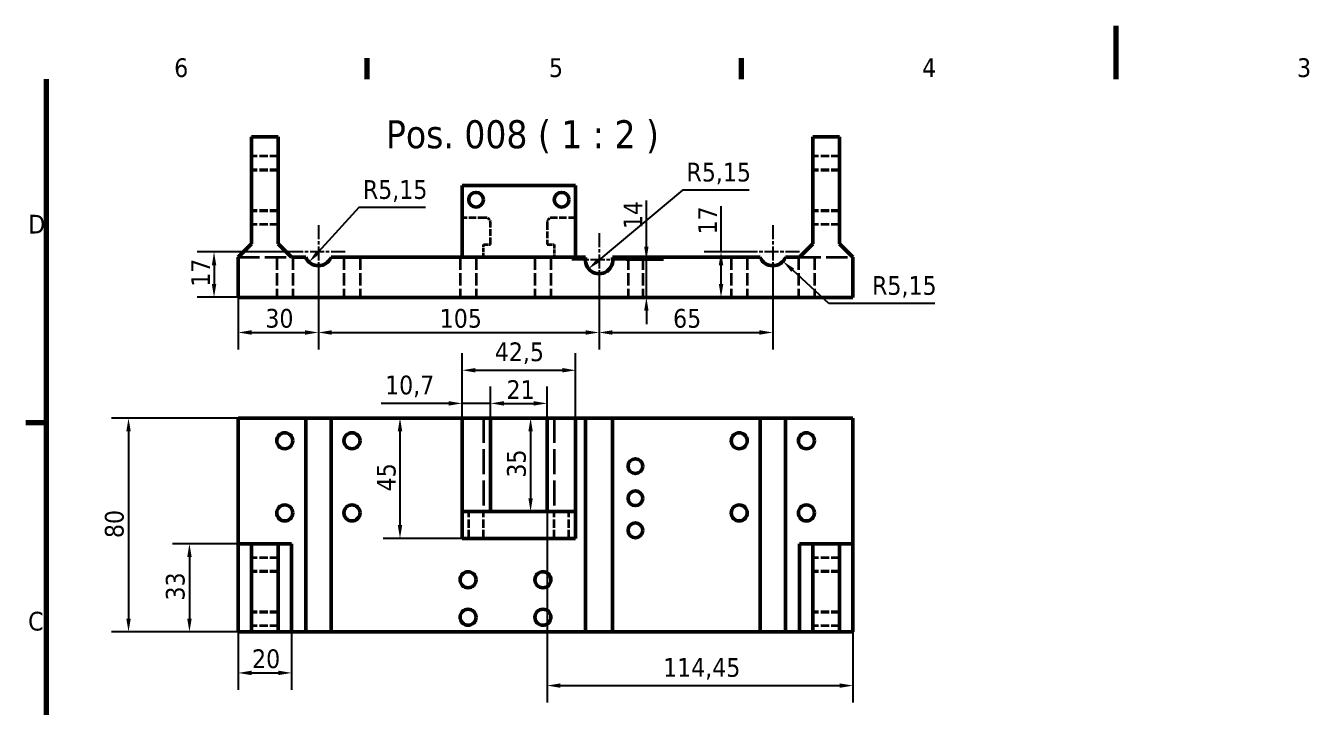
# Model space of a CAD drawing. Header units: millimetres. Extents: x 0 to 840, y 0 to 594.
# Drawn here: x 12.2 to 492.4, y 339 to 594 of the extents above; entities that cross this region are included whole.
import ezdxf

# ---------------------------------------------------------------- set-up
doc = ezdxf.new("R2010")
doc.units = ezdxf.units.MM
doc.header["$LTSCALE"] = 2
doc.linetypes.add('CHAIN', pattern=[0.3543, 0.2362, -0.0295, 0.0591, -0.0295])
doc.linetypes.add('DASHED', pattern=[0.2068, 0.1655, -0.0413])
for name, color, linetype, lineweight in [('Border (ISO)', 7, 'Continuous', 70), ('Center Mark (ISO)', 7, 'Continuous', 25), ('Dimension (ISO)', 7, 'Continuous', 25), ('Hidden (ISO)', 7, 'DASHED', 35), ('Symbol (ISO)', 7, 'Continuous', 25), ('Visible (ISO)', 7, 'Continuous', 50)]:
    doc.layers.add(name, color=color, linetype=linetype, lineweight=lineweight)
doc.styles.add('Note Text (ISO)', font='tahoma.ttf')
doc.styles.add('Text Style45', font='tahoma.ttf')
doc.dimstyles.new('Default - Method 1b (ISO)', dxfattribs={"dimscale": 2, "dimtxt": 3.5, "dimasz": 2.5, "dimexe": 3.175, "dimexo": 0, "dimgap": 0.762, "dimtad": 1, "dimtoh": 1, "dimrnd": 1e-08, "dimtxsty": 'Note Text (ISO)', "dimcen": 0.09, "dimdle": 10, "dimclrd": 256, "dimclre": 256, "dimclrt": 256, "dimazin": 2, "dimtfac": 1, "dimtmove": 0, "dimatfit": 3, "dimfxl": 0, "dimtolj": 1, "dimlwd": -1, "dimlwe": -1, "dimarcsym": 0})

# ---------------------------------------------------------------- blocks, each defined once
blk = doc.blocks.new('Borders Default Border')
at = {"layer": 'Border (ISO)'}
for p, q in [((70, 287), (70, 290.9)), ((140, 287), (140, 290.9)), ((10, 222.75), (6.1, 222.75))]:
    blk.add_line(p, q, dxfattribs=at)
at = {"layer": 'Border (ISO)', "flags": 128}
for points in [[(210, 297), (210, 287)], [(10, 10), (10, 287)]]:
    blk.add_lwpolyline(points, dxfattribs=at)
at = {"layer": 'Border (ISO)', "char_height": 3.5, "attachment_point": 7, "style": 'Note Text (ISO)'}
for s, insert in [('6', (33.88, 287.33)), ('5', (103.98, 287.33)), ('4', (173.78, 287.4)), ('3', (243.91, 287.33)), ('D', (6.57, 258.13)), ('C', (6.56, 183.81))]:
    blk.add_mtext(s, dxfattribs=dict(at, insert=insert))
blk = doc.blocks.new('*D5')
at = {"layer": 'Defpoints', "color": 0}
for p in [(91.7, 447.24), (50.68, 367.24), (96.7, 367.24)]:
    blk.add_point(p, dxfattribs=at)
at = {"layer": 'Dimension (ISO)'}
for p, q in [((91.7, 447.24), (44.33, 447.24)), ((50.68, 442.24), (50.68, 372.24)), ((96.7, 367.24), (44.33, 367.24))]:
    blk.add_line(p, q, dxfattribs=at)
for points in [[(49.85, 442.24), (51.51, 442.24), (50.68, 447.24)], [(49.85, 372.24), (51.51, 372.24), (50.68, 367.24)]]:
    blk.add_solid(points, dxfattribs=at)
at = {"layer": 'Dimension (ISO)', "insert": (41.84, 402.35), "char_height": 7, "attachment_point": 1, "rotation": 90, "style": 'Note Text (ISO)'}
blk.add_mtext('\\A1;80', dxfattribs=at)
blk = doc.blocks.new('*D49')
at = {"layer": 'Defpoints', "color": 0}
for p in [(96.7, 400.24), (73.46, 367.24), (96.7, 367.24)]:
    blk.add_point(p, dxfattribs=at)
at = {"layer": 'Dimension (ISO)'}
for p, q in [((96.7, 400.24), (67.11, 400.24)), ((73.46, 395.24), (73.46, 372.24)), ((96.7, 367.24), (67.11, 367.24))]:
    blk.add_line(p, q, dxfattribs=at)
for points in [[(72.63, 395.24), (74.3, 395.24), (73.46, 400.24)], [(72.63, 372.24), (74.3, 372.24), (73.46, 367.24)]]:
    blk.add_solid(points, dxfattribs=at)
at = {"layer": 'Dimension (ISO)', "insert": (64.65, 378.98), "char_height": 7, "attachment_point": 1, "rotation": 90, "style": 'Note Text (ISO)'}
blk.add_mtext('\\A1;33', dxfattribs=at)
blk = doc.blocks.new('*D50')
at = {"layer": 'Defpoints', "color": 0}
for p in [(121.7, 499.24), (91.7, 492.39), (121.7, 479.24)]:
    blk.add_point(p, dxfattribs=at)
at = {"layer": 'Dimension (ISO)'}
for p, q in [((121.7, 499.24), (121.7, 472.89)), ((91.7, 492.39), (91.7, 472.89)), ((96.7, 479.24), (116.7, 479.24))]:
    blk.add_line(p, q, dxfattribs=at)
for points in [[(96.7, 480.07), (96.7, 478.4), (91.7, 479.24)], [(116.7, 480.07), (116.7, 478.4), (121.7, 479.24)]]:
    blk.add_solid(points, dxfattribs=at)
at = {"layer": 'Dimension (ISO)', "insert": (101.87, 488.05), "char_height": 7, "attachment_point": 1, "style": 'Note Text (ISO)'}
blk.add_mtext('\\A1;30', dxfattribs=at)
blk = doc.blocks.new('*D51')
at = {"layer": 'Defpoints', "color": 0}
for p in [(121.7, 499.24), (226.7, 496.24), (226.7, 479.24)]:
    blk.add_point(p, dxfattribs=at)
at = {"layer": 'Dimension (ISO)'}
for p, q in [((121.7, 499.24), (121.7, 472.89)), ((226.7, 496.24), (226.7, 472.89)), ((126.7, 479.24), (221.7, 479.24))]:
    blk.add_line(p, q, dxfattribs=at)
for points in [[(126.7, 480.07), (126.7, 478.4), (121.7, 479.24)], [(221.7, 480.07), (221.7, 478.4), (226.7, 479.24)]]:
    blk.add_solid(points, dxfattribs=at)
at = {"layer": 'Dimension (ISO)', "insert": (167.1, 488.05), "char_height": 7, "attachment_point": 1, "style": 'Note Text (ISO)'}
blk.add_mtext('\\A1;105', dxfattribs=at)
blk = doc.blocks.new('*D52')
at = {"layer": 'Defpoints', "color": 0}
for p in [(226.7, 496.24), (291.7, 499.24), (291.7, 479.24)]:
    blk.add_point(p, dxfattribs=at)
at = {"layer": 'Dimension (ISO)'}
for p, q in [((226.7, 496.24), (226.7, 472.89)), ((291.7, 499.24), (291.7, 472.89)), ((231.7, 479.24), (286.7, 479.24))]:
    blk.add_line(p, q, dxfattribs=at)
for points in [[(231.7, 480.07), (231.7, 478.4), (226.7, 479.24)], [(286.7, 480.07), (286.7, 478.4), (291.7, 479.24)]]:
    blk.add_solid(points, dxfattribs=at)
at = {"layer": 'Dimension (ISO)', "insert": (254.4, 488.04), "char_height": 7, "attachment_point": 1, "style": 'Note Text (ISO)'}
blk.add_mtext('\\A1;65', dxfattribs=at)
blk = doc.blocks.new('*D53')
at = {"layer": 'Defpoints', "color": 0}
for p in [(111.7, 509.39), (82.67, 492.39), (91.7, 492.39)]:
    blk.add_point(p, dxfattribs=at)
at = {"layer": 'Dimension (ISO)'}
for p, q in [((111.7, 509.39), (76.32, 509.39)), ((82.67, 504.39), (82.67, 497.39)), ((91.7, 492.39), (76.32, 492.39))]:
    blk.add_line(p, q, dxfattribs=at)
for points in [[(81.84, 504.39), (83.51, 504.39), (82.67, 509.39)], [(81.84, 497.39), (83.51, 497.39), (82.67, 492.39)]]:
    blk.add_solid(points, dxfattribs=at)
at = {"layer": 'Dimension (ISO)', "insert": (74.13, 496.33), "char_height": 7, "attachment_point": 1, "rotation": 90, "style": 'Note Text (ISO)'}
blk.add_mtext('\\A1;17', dxfattribs=at)
blk = doc.blocks.new('*D54')
at = {"layer": 'Defpoints', "color": 0}
for p in [(236.85, 506.39), (244.4, 492.39), (248.81, 492.39)]:
    blk.add_point(p, dxfattribs=at)
at = {"layer": 'Dimension (ISO)'}
for p, q in [((244.4, 511.39), (244.4, 528.64)), ((236.85, 506.39), (250.75, 506.39)), ((244.4, 492.39), (244.4, 506.39)), ((244.4, 487.39), (244.4, 482.39))]:
    blk.add_line(p, q, dxfattribs=at)
for points in [[(243.57, 511.39), (245.23, 511.39), (244.4, 506.39)], [(243.57, 487.39), (245.23, 487.39), (244.4, 492.39)]]:
    blk.add_solid(points, dxfattribs=at)
at = {"layer": 'Dimension (ISO)', "insert": (235.85, 517.91), "char_height": 7, "attachment_point": 1, "rotation": 90, "style": 'Note Text (ISO)'}
blk.add_mtext('\\A1;14', dxfattribs=at)
blk = doc.blocks.new('*D55')
at = {"layer": 'Defpoints', "color": 0}
for p in [(281.7, 509.39), (272.33, 492.39), (272.33, 492.39)]:
    blk.add_point(p, dxfattribs=at)
at = {"layer": 'Dimension (ISO)'}
for p, q in [((272.33, 509.39), (272.33, 526.53)), ((281.7, 509.39), (265.98, 509.39)), ((272.33, 497.39), (272.33, 504.39))]:
    blk.add_line(p, q, dxfattribs=at)
for points in [[(271.5, 504.39), (273.17, 504.39), (272.33, 509.39)], [(271.5, 497.39), (273.17, 497.39), (272.33, 492.39)]]:
    blk.add_solid(points, dxfattribs=at)
at = {"layer": 'Dimension (ISO)', "insert": (263.79, 515.91), "char_height": 7, "attachment_point": 1, "rotation": 90, "style": 'Note Text (ISO)'}
blk.add_mtext('\\A1;17', dxfattribs=at)
blk = doc.blocks.new('*D56')
at = {"layer": 'Defpoints', "color": 0}
for p in [(121.7, 509.39), (118.23, 505.58)]:
    blk.add_point(p, dxfattribs=at)
at = {"layer": 'Dimension (ISO)'}
for p, q in [((136.83, 525.94), (121.6, 509.27)), ((161.8, 525.94), (136.83, 525.94))]:
    blk.add_line(p, q, dxfattribs=at)
blk.add_solid([(120.99, 509.84), (122.22, 508.71), (118.23, 505.58)], dxfattribs=at)
at = {"layer": 'Dimension (ISO)', "insert": (138.35, 536.22), "char_height": 7, "attachment_point": 1, "style": 'Note Text (ISO)'}
blk.add_mtext('\\A1;R5,15', dxfattribs=at)
blk = doc.blocks.new('*D57')
at = {"layer": 'Defpoints', "color": 0}
for p in [(226.7, 506.39), (222.75, 503.08)]:
    blk.add_point(p, dxfattribs=at)
at = {"layer": 'Dimension (ISO)'}
for p, q in [((257.88, 532.44), (226.59, 506.29)), ((282.84, 532.44), (257.88, 532.44))]:
    blk.add_line(p, q, dxfattribs=at)
blk.add_solid([(226.05, 506.93), (227.12, 505.65), (222.75, 503.08)], dxfattribs=at)
at = {"layer": 'Dimension (ISO)', "insert": (259.4, 542.73), "char_height": 7, "attachment_point": 1, "style": 'Note Text (ISO)'}
blk.add_mtext('\\A1;R5,15', dxfattribs=at)
blk = doc.blocks.new('*D58')
at = {"layer": 'Defpoints', "color": 0}
for p in [(291.7, 509.39), (295.49, 505.89)]:
    blk.add_point(p, dxfattribs=at)
at = {"layer": 'Dimension (ISO)'}
for p, q in [((312.67, 490.05), (299.16, 502.5)), ((352.29, 490.05), (312.67, 490.05))]:
    blk.add_line(p, q, dxfattribs=at)
blk.add_solid([(299.73, 503.12), (298.6, 501.89), (295.49, 505.89)], dxfattribs=at)
at = {"layer": 'Dimension (ISO)', "insert": (328.85, 500.33), "char_height": 7, "attachment_point": 1, "style": 'Note Text (ISO)'}
blk.add_mtext('\\A1;R5,15', dxfattribs=at)
blk = doc.blocks.new('*D59')
at = {"layer": 'Defpoints', "color": 0}
for p in [(161.24, 447.24), (152.23, 402.24), (175.45, 402.24)]:
    blk.add_point(p, dxfattribs=at)
at = {"layer": 'Dimension (ISO)'}
for p, q in [((152.23, 442.24), (152.23, 407.24)), ((175.45, 402.24), (145.88, 402.24))]:
    blk.add_line(p, q, dxfattribs=at)
for points in [[(151.4, 442.24), (153.07, 442.24), (152.23, 447.24)], [(151.4, 407.24), (153.07, 407.24), (152.23, 402.24)]]:
    blk.add_solid(points, dxfattribs=at)
at = {"layer": 'Dimension (ISO)', "insert": (143.57, 419.83), "char_height": 7, "attachment_point": 1, "rotation": 90, "style": 'Note Text (ISO)'}
blk.add_mtext('\\A1;45', dxfattribs=at)
blk = doc.blocks.new('*D60')
at = {"layer": 'Defpoints', "color": 0}
for p in [(207.25, 452.71), (186.15, 447.24), (207.25, 447.24)]:
    blk.add_point(p, dxfattribs=at)
at = {"layer": 'Dimension (ISO)'}
for p, q in [((186.15, 447.24), (186.15, 459.06)), ((207.25, 447.24), (207.25, 459.06)), ((191.15, 452.71), (202.25, 452.71))]:
    blk.add_line(p, q, dxfattribs=at)
for points in [[(191.15, 453.54), (191.15, 451.88), (186.15, 452.71)], [(202.25, 453.54), (202.25, 451.88), (207.25, 452.71)]]:
    blk.add_solid(points, dxfattribs=at)
at = {"layer": 'Dimension (ISO)', "insert": (192.09, 461.38), "char_height": 7, "attachment_point": 1, "style": 'Note Text (ISO)'}
blk.add_mtext('\\A1;21', dxfattribs=at)
blk = doc.blocks.new('*D61')
at = {"layer": 'Defpoints', "color": 0}
for p in [(175.45, 452.71), (175.45, 447.24), (186.15, 447.24)]:
    blk.add_point(p, dxfattribs=at)
at = {"layer": 'Dimension (ISO)'}
for p, q in [((175.45, 447.24), (175.45, 459.06)), ((186.15, 447.24), (186.15, 459.06)), ((170.45, 452.71), (145.13, 452.71)), ((186.15, 452.71), (175.45, 452.71)), ((191.15, 452.71), (196.15, 452.71))]:
    blk.add_line(p, q, dxfattribs=at)
for points in [[(170.45, 453.54), (170.45, 451.88), (175.45, 452.71)], [(191.15, 453.54), (191.15, 451.88), (186.15, 452.71)]]:
    blk.add_solid(points, dxfattribs=at)
at = {"layer": 'Dimension (ISO)', "insert": (146.66, 463.11), "char_height": 7, "attachment_point": 1, "style": 'Note Text (ISO)'}
blk.add_mtext('\\A1;10,7', dxfattribs=at)
blk = doc.blocks.new('*D62')
at = {"layer": 'Defpoints', "color": 0}
for p in [(207.25, 412.24), (321.7, 400.24), (321.7, 347.16)]:
    blk.add_point(p, dxfattribs=at)
at = {"layer": 'Dimension (ISO)'}
for p, q in [((207.25, 412.24), (207.25, 340.81)), ((321.7, 400.24), (321.7, 340.81)), ((212.25, 347.16), (316.7, 347.16))]:
    blk.add_line(p, q, dxfattribs=at)
for points in [[(212.25, 347.99), (212.25, 346.33), (207.25, 347.16)], [(316.7, 347.99), (316.7, 346.33), (321.7, 347.16)]]:
    blk.add_solid(points, dxfattribs=at)
at = {"layer": 'Dimension (ISO)', "insert": (250.66, 357.45), "char_height": 7, "attachment_point": 1, "style": 'Note Text (ISO)'}
blk.add_mtext('\\A1;114,45', dxfattribs=at)
blk = doc.blocks.new('*D63')
at = {"layer": 'Defpoints', "color": 0}
for p in [(201.09, 447.24), (201.09, 412.24), (201.09, 412.24)]:
    blk.add_point(p, dxfattribs=at)
at = {"layer": 'Dimension (ISO)'}
blk.add_line((201.09, 442.24), (201.09, 417.24), dxfattribs=at)
for points in [[(200.26, 442.24), (201.92, 442.24), (201.09, 447.24)], [(200.26, 417.24), (201.92, 417.24), (201.09, 412.24)]]:
    blk.add_solid(points, dxfattribs=at)
at = {"layer": 'Dimension (ISO)', "insert": (192.27, 424.96), "char_height": 7, "attachment_point": 1, "rotation": 90, "style": 'Note Text (ISO)'}
blk.add_mtext('\\A1;35', dxfattribs=at)
blk = doc.blocks.new('*D64')
at = {"layer": 'Defpoints', "color": 0}
for p in [(91.7, 367.24), (111.7, 367.24), (111.7, 351.91)]:
    blk.add_point(p, dxfattribs=at)
at = {"layer": 'Dimension (ISO)'}
for p, q in [((91.7, 367.24), (91.7, 345.56)), ((111.7, 367.24), (111.7, 345.56)), ((96.7, 351.91), (106.7, 351.91))]:
    blk.add_line(p, q, dxfattribs=at)
for points in [[(96.7, 352.74), (96.7, 351.07), (91.7, 351.91)], [(106.7, 352.74), (106.7, 351.07), (111.7, 351.91)]]:
    blk.add_solid(points, dxfattribs=at)
at = {"layer": 'Dimension (ISO)', "insert": (96.9, 360.72), "char_height": 7, "attachment_point": 1, "style": 'Note Text (ISO)'}
blk.add_mtext('\\A1;20', dxfattribs=at)
blk = doc.blocks.new('*D65')
at = {"layer": 'Defpoints', "color": 0}
for p in [(217.95, 465.11), (175.45, 447.24), (217.95, 447.24)]:
    blk.add_point(p, dxfattribs=at)
at = {"layer": 'Dimension (ISO)'}
for p, q in [((175.45, 447.24), (175.45, 471.46)), ((217.95, 447.24), (217.95, 471.46)), ((180.45, 465.11), (212.95, 465.11))]:
    blk.add_line(p, q, dxfattribs=at)
for points in [[(180.45, 465.95), (180.45, 464.28), (175.45, 465.11)], [(212.95, 465.95), (212.95, 464.28), (217.95, 465.11)]]:
    blk.add_solid(points, dxfattribs=at)
at = {"layer": 'Dimension (ISO)', "insert": (187.71, 475.52), "char_height": 7, "attachment_point": 1, "style": 'Note Text (ISO)'}
blk.add_mtext('\\A1;42,5', dxfattribs=at)

msp = doc.modelspace()

# ---------------------------------------------------------------- linework, layer by layer
at = {"layer": 'Center Mark (ISO)', "linetype": 'CHAIN', "ltscale": 11.195314}
for p, q in [((121.7015, 519.385), (121.7015, 499.235)), ((291.7015, 519.385), (291.7015, 499.235)), ((226.7015, 516.385), (226.7015, 496.235))]:
    msp.add_line(p, q, dxfattribs=at)
at = {"layer": 'Center Mark (ISO)', "linetype": 'CHAIN', "ltscale": 11.111974}
for p, q in [((131.7015, 509.385), (111.7015, 509.385)), ((301.7015, 509.385), (281.7015, 509.385))]:
    msp.add_line(p, q, dxfattribs=at)
at = {"layer": 'Center Mark (ISO)', "linetype": 'CHAIN', "ltscale": 11.278655}
msp.add_line((236.8515, 506.385), (216.5515, 506.385), dxfattribs=at)
at = {"layer": 'Hidden (ISO)', "ltscale": 9.518778}
for p, q in [((106.7015, 545.1381), (96.7015, 545.1381)), ((316.7015, 545.1381), (306.7015, 545.1381)), ((106.7015, 540.1381), (96.7015, 540.1381)), ((106.7015, 539.885), (96.7015, 539.885)), ((316.7015, 540.1381), (306.7015, 540.1381)), ((316.7015, 539.885), (306.7015, 539.885)), ((106.7015, 524.885), (96.7015, 524.885)), ((106.7015, 524.632), (96.7015, 524.632)), ((316.7015, 524.885), (306.7015, 524.885)), ((316.7015, 524.632), (306.7015, 524.632)), ((106.7015, 519.632), (96.7015, 519.632)), ((316.7015, 519.632), (306.7015, 519.632)), ((177.9515, 402.2386), (177.9515, 412.2386)), ((183.4515, 402.2386), (183.4515, 412.2386)), ((209.9515, 402.2386), (209.9515, 412.2386)), ((215.4515, 402.2386), (215.4515, 412.2386)), ((106.7015, 394.9916), (96.7015, 394.9916)), ((316.7015, 394.9916), (306.7015, 394.9916)), ((106.7015, 389.9916), (96.7015, 389.9916)), ((106.7015, 389.7386), (96.7015, 389.7386)), ((316.7015, 389.9916), (306.7015, 389.9916)), ((316.7015, 389.7386), (306.7015, 389.7386)), ((106.7015, 374.7386), (96.7015, 374.7386)), ((316.7015, 374.7386), (306.7015, 374.7386)), ((106.7015, 374.4855), (96.7015, 374.4855)), ((316.7015, 374.4855), (306.7015, 374.4855)), ((106.7015, 369.4855), (96.7015, 369.4855)), ((316.7015, 369.4855), (306.7015, 369.4855))]:
    msp.add_line(p, q, dxfattribs=at)
at = {"layer": 'Hidden (ISO)', "ltscale": 8.281323}
for p, q in [((184.1515, 522.185), (175.4515, 522.185)), ((217.9515, 522.185), (209.2515, 522.185))]:
    msp.add_line(p, q, dxfattribs=at)
at = {"layer": 'Hidden (ISO)', "ltscale": 7.615002}
for p, q in [((186.1515, 512.185), (186.1515, 520.185)), ((207.2515, 520.185), (207.2515, 512.185))]:
    msp.add_line(p, q, dxfattribs=at)
at = {"layer": 'Hidden (ISO)', "ltscale": 4.568961}
for p, q in [((183.4515, 507.385), (183.4515, 512.185)), ((209.9515, 512.185), (209.9515, 507.385))]:
    msp.add_line(p, q, dxfattribs=at)
at = {"layer": 'Hidden (ISO)', "ltscale": 2.569997}
for p, q in [((183.4515, 512.185), (186.1515, 512.185)), ((207.2515, 512.185), (209.9515, 512.185))]:
    msp.add_line(p, q, dxfattribs=at)
at = {"layer": 'Hidden (ISO)', "ltscale": 24.17795}
for p, q in [((91.7015, 507.385), (111.7015, 507.385)), ((301.7015, 507.385), (321.7015, 507.385)), ((221.5515, 447.2386), (221.5515, 367.2386)), ((231.8515, 447.2386), (231.8515, 367.2386))]:
    msp.add_line(p, q, dxfattribs=at)
at = {"layer": 'Hidden (ISO)', "ltscale": 14.278216}
for p, q in [((106.1265, 507.385), (106.1265, 492.385)), ((112.1265, 507.385), (112.1265, 492.385)), ((131.2765, 507.385), (131.2765, 492.385)), ((137.2765, 507.385), (137.2765, 492.385)), ((174.7015, 507.385), (174.7015, 492.385)), ((180.7015, 507.385), (180.7015, 492.385)), ((202.7015, 507.385), (202.7015, 492.385)), ((208.7015, 507.385), (208.7015, 492.385)), ((237.5445, 507.385), (237.5445, 492.385)), ((243.0445, 507.385), (243.0445, 492.385)), ((276.1265, 507.385), (276.1265, 492.385)), ((282.1265, 507.385), (282.1265, 492.385)), ((301.2765, 507.385), (301.2765, 492.385)), ((307.2765, 507.385), (307.2765, 492.385))]:
    msp.add_line(p, q, dxfattribs=at)
at = {"layer": 'Hidden (ISO)', "ltscale": 28.207607}
for p, q in [((183.4515, 447.2386), (183.4515, 412.2386)), ((209.9515, 447.2386), (209.9515, 412.2386))]:
    msp.add_line(p, q, dxfattribs=at)
at = {"layer": 'Hidden (ISO)', "ltscale": 2.990344}
for centre, start, end in [((184.1515, 520.185), 0, 90), ((209.2515, 520.185), 90, 180)]:
    msp.add_arc(centre, 2, start, end, dxfattribs=at)
at = {"layer": 'Visible (ISO)'}
for p, q in [((96.7015, 512.385), (96.7015, 552.385)), ((96.7015, 552.385), (106.7015, 552.385)), ((106.7015, 512.385), (106.7015, 552.385)), ((306.7015, 512.385), (306.7015, 552.385)), ((316.7015, 552.385), (306.7015, 552.385)), ((316.7015, 512.385), (316.7015, 552.385)), ((217.9515, 534.185), (175.4515, 534.185)), ((175.4515, 534.185), (175.4515, 507.385)), ((217.9515, 507.385), (217.9515, 534.185)), ((91.7015, 507.385), (96.7015, 512.385)), ((106.7015, 512.385), (111.7015, 507.385)), ((301.7015, 507.385), (306.7015, 512.385)), ((316.7015, 512.385), (321.7015, 507.385)), ((91.7015, 492.385), (91.7015, 507.385)), ((111.7015, 507.385), (116.9557, 507.385)), ((126.4473, 507.385), (221.6495, 507.385)), ((231.7535, 507.385), (286.9557, 507.385)), ((296.4473, 507.385), (301.7015, 507.385)), ((321.7015, 492.385), (321.7015, 507.385)), ((91.7015, 492.385), (321.7015, 492.385)), ((116.9557, 447.2386), (91.7015, 447.2386)), ((91.7015, 447.2386), (91.7015, 400.2386)), ((116.9557, 367.2386), (116.9557, 447.2386)), ((116.9557, 447.2386), (126.4473, 447.2386)), ((175.4515, 447.2386), (126.4473, 447.2386)), ((126.4473, 447.2386), (126.4473, 367.2386)), ((175.4515, 447.2386), (184.1515, 447.2386)), ((175.4515, 447.2386), (175.4515, 412.2386)), ((184.1515, 447.2386), (186.1515, 447.2386)), ((207.2515, 447.2386), (186.1515, 447.2386)), ((186.1515, 412.2386), (186.1515, 447.2386)), ((207.2515, 447.2386), (209.2515, 447.2386)), ((207.2515, 447.2386), (207.2515, 412.2386)), ((209.2515, 447.2386), (217.9515, 447.2386)), ((221.6495, 447.2386), (217.9515, 447.2386)), ((217.9515, 447.2386), (217.9515, 412.2386)), ((221.6495, 447.2386), (231.7535, 447.2386)), ((221.6495, 367.2386), (221.6495, 447.2386)), ((286.9557, 447.2386), (231.7535, 447.2386)), ((231.7535, 447.2386), (231.7535, 367.2386)), ((286.9557, 447.2386), (296.4473, 447.2386)), ((286.9557, 367.2386), (286.9557, 447.2386)), ((321.7015, 447.2386), (296.4473, 447.2386)), ((296.4473, 447.2386), (296.4473, 367.2386)), ((321.7015, 400.2386), (321.7015, 447.2386)), ((217.9515, 412.2386), (175.4515, 412.2386)), ((175.4515, 412.2386), (175.4515, 402.2386)), ((217.9515, 412.2386), (217.9515, 402.2386)), ((96.7015, 400.2386), (91.7015, 400.2386)), ((91.7015, 400.2386), (91.7015, 367.2386)), ((96.7015, 400.2386), (96.7015, 367.2386)), ((106.7015, 400.2386), (96.7015, 400.2386)), ((111.7015, 400.2386), (106.7015, 400.2386)), ((106.7015, 367.2386), (106.7015, 400.2386)), ((111.7015, 367.2386), (111.7015, 400.2386)), ((217.9515, 402.2386), (175.4515, 402.2386)), ((306.7015, 400.2386), (301.7015, 400.2386)), ((301.7015, 400.2386), (301.7015, 367.2386)), ((306.7015, 367.2386), (306.7015, 400.2386)), ((306.7015, 400.2386), (316.7015, 400.2386)), ((321.7015, 400.2386), (316.7015, 400.2386)), ((316.7015, 400.2386), (316.7015, 367.2386)), ((321.7015, 367.2386), (321.7015, 400.2386)), ((91.7015, 367.2386), (96.7015, 367.2386)), ((96.7015, 367.2386), (106.7015, 367.2386)), ((106.7015, 367.2386), (111.7015, 367.2386)), ((111.7015, 367.2386), (116.9557, 367.2386)), ((126.4473, 367.2386), (116.9557, 367.2386)), ((126.4473, 367.2386), (221.6495, 367.2386)), ((231.7535, 367.2386), (221.6495, 367.2386)), ((231.7535, 367.2386), (286.9557, 367.2386)), ((296.4473, 367.2386), (286.9557, 367.2386)), ((296.4473, 367.2386), (301.7015, 367.2386)), ((301.7015, 367.2386), (306.7015, 367.2386)), ((316.7015, 367.2386), (306.7015, 367.2386)), ((316.7015, 367.2386), (321.7015, 367.2386))]:
    msp.add_line(p, q, dxfattribs=at)
for centre, radius in [((180.7015, 528.885), 2.75), ((212.7015, 528.885), 2.75), ((109.1265, 438.7386), 3), ((134.2765, 438.7386), 3), ((279.1265, 438.7386), 3), ((304.2765, 438.7386), 3), ((240.2945, 429.2386), 2.75), ((240.2945, 417.2386), 2.75), ((109.1265, 411.7386), 3), ((134.2765, 411.7386), 3), ((279.1265, 411.7386), 3), ((304.2765, 411.7386), 3), ((240.2945, 405.2386), 2.75), ((177.7015, 386.7386), 3), ((205.7015, 386.7386), 3), ((177.7015, 372.7386), 3), ((205.7015, 372.7386), 3)]:
    msp.add_circle(centre, radius, dxfattribs=at)
for centre, start, end in [((121.7015, 509.385), 202.85184, 337.14816), ((226.7015, 506.385), 168.803481, 11.196519), ((291.7015, 509.385), 202.85184, 337.14816)]:
    msp.add_arc(centre, 5.15, start, end, dxfattribs=at)

# ---------------------------------------------------------------- block references
at = {"xscale": 2, "yscale": 2, "zscale": 2}
msp.add_blockref('Borders Default Border', (0, 0), dxfattribs=at)

# ---------------------------------------------------------------- texts
at = {"layer": 'Symbol (ISO)', "insert": (146.9923, 546.2595), "char_height": 10.48, "attachment_point": 7, "style": 'Text Style45'}
msp.add_mtext('Pos. 008 ( 1 : 2 )', dxfattribs=at)

# ---------------------------------------------------------------- dimensions: what is measured, and where the dimension line sits
at = {"layer": 'Dimension (ISO)'}
for center, mpoint, picture, middle in [((226.7015, 506.385), (222.7501, 503.0822), '*D57', (271.1217, 532.4419)), ((121.7015, 509.385), (118.2272, 505.5835), '*D56', (150.076, 525.938)), ((291.7015, 509.385), (295.487, 505.8932), '*D58', (340.5692, 490.0462))]:
    dim = msp.add_radius_dim(center=center, mpoint=mpoint, dimstyle='Default - Method 1b (ISO)', override={"dimgap": 0.762, "dimtih": 1, "dimdec": 2, "dimlfac": 1, "dimcen": 0, "dimtol": 0, "dimlim": 0, "dimtp": 0, "dimtm": 0, "dimtdec": 2, "dimtofl": 0}, dxfattribs=at)
    dim.commit()
    dim.dimension.update_dxf_attribs({"geometry": picture, "text_midpoint": middle, "dimtype": 164})
for base, p1, p2, angle, override, picture, middle in [((244.4002, 492.385), (236.8515, 506.385), (248.8109, 492.385), 90, {"dimgap": 0.762, "dimtoh": 0, "dimdec": 2, "dimse2": 1, "dimtol": 0, "dimlim": 0, "dimtp": 0, "dimtm": 0, "dimtdec": 2, "dimtofl": 1, "dimatfit": 1}, '*D54', (244.4002, 522.5138)), ((272.3347, 492.385), (281.7015, 509.385), (272.3347, 492.385), 90, {"dimgap": 0.762, "dimtoh": 0, "dimdec": 2, "dimse2": 1, "dimtol": 0, "dimlim": 0, "dimtp": 0, "dimtm": 0, "dimtdec": 2, "dimtofl": 0, "dimatfit": 2}, '*D55', (272.3347, 520.4597)), ((82.6738, 492.385), (111.7015, 509.385), (91.7015, 492.385), 90, {"dimgap": 0.762, "dimtoh": 0, "dimdec": 2, "dimtol": 0, "dimlim": 0, "dimtp": 0, "dimtm": 0, "dimtdec": 2, "dimtofl": 0, "dimatfit": 1}, '*D53', (82.6738, 500.885)), ((121.7015, 479.235), (91.7015, 492.385), (121.7015, 499.235), 180, {"dimgap": 0.762, "dimtoh": 0, "dimdec": 2, "dimtol": 0, "dimlim": 0, "dimtp": 0, "dimtm": 0, "dimtdec": 2, "dimtofl": 0, "dimatfit": 1}, '*D50', (106.7015, 479.235)), ((226.7015, 479.235), (121.7015, 499.235), (226.7015, 496.235), 180, {"dimgap": 0.762, "dimtoh": 0, "dimdec": 2, "dimtol": 0, "dimlim": 0, "dimtp": 0, "dimtm": 0, "dimtdec": 2, "dimtofl": 0, "dimatfit": 1}, '*D51', (174.2015, 479.235)), ((291.7015, 479.235), (226.7015, 496.235), (291.7015, 499.235), 180, {"dimgap": 0.762, "dimtoh": 0, "dimdec": 2, "dimtol": 0, "dimlim": 0, "dimtp": 0, "dimtm": 0, "dimtdec": 2, "dimtofl": 0, "dimatfit": 1}, '*D52', (259.2015, 479.235)), ((217.9515, 465.114), (175.4515, 447.2386), (217.9515, 447.2386), 180, {"dimgap": 0.762, "dimtoh": 0, "dimdec": 2, "dimtol": 0, "dimlim": 0, "dimtp": 0, "dimtm": 0, "dimtdec": 2, "dimtofl": 0, "dimatfit": 1}, '*D65', (196.7015, 465.114)), ((50.6815, 367.2386), (91.7015, 447.2386), (96.7015, 367.2386), 90, {"dimgap": 0.762, "dimtoh": 0, "dimdec": 2, "dimtol": 0, "dimlim": 0, "dimtp": 0, "dimtm": 0, "dimtdec": 2, "dimtofl": 0, "dimatfit": 1}, '*D5', (50.6815, 407.2386)), ((152.235, 402.2386), (161.2445, 447.2386), (175.4515, 402.2386), 90, {"dimgap": 0.762, "dimtoh": 0, "dimdec": 2, "dimse1": 1, "dimtol": 0, "dimlim": 0, "dimtp": 0, "dimtm": 0, "dimtdec": 2, "dimtofl": 0, "dimatfit": 1}, '*D59', (152.235, 424.7386)), ((201.0901, 412.2386), (201.0901, 447.2386), (201.0901, 412.2386), 90, {"dimgap": 0.762, "dimtoh": 0, "dimdec": 2, "dimse1": 1, "dimse2": 1, "dimtol": 0, "dimlim": 0, "dimtp": 0, "dimtm": 0, "dimtdec": 2, "dimtofl": 0, "dimatfit": 1}, '*D63', (201.0901, 429.7386)), ((321.7015, 347.1584), (207.2515, 412.2386), (321.7015, 400.2386), 180, {"dimgap": 0.762, "dimtoh": 0, "dimdec": 2, "dimtol": 0, "dimlim": 0, "dimtp": 0, "dimtm": 0, "dimtdec": 2, "dimtofl": 0, "dimatfit": 1}, '*D62', (264.4765, 347.1584)), ((73.463, 367.2386), (96.7015, 400.2386), (96.7015, 367.2386), 270, {"dimgap": 0.762, "dimtoh": 0, "dimdec": 2, "dimtol": 0, "dimlim": 0, "dimtp": 0, "dimtm": 0, "dimtdec": 2, "dimtofl": 0, "dimatfit": 1}, '*D49', (73.463, 383.7386)), ((111.7015, 351.9056), (91.7015, 367.2386), (111.7015, 367.2386), 180, {"dimgap": 0.762, "dimtoh": 0, "dimdec": 2, "dimtol": 0, "dimlim": 0, "dimtp": 0, "dimtm": 0, "dimtdec": 2, "dimtofl": 0, "dimatfit": 1}, '*D64', (101.7015, 351.9056))]:
    dim = msp.add_linear_dim(base=base, p1=p1, p2=p2, angle=angle, dimstyle='Default - Method 1b (ISO)', override=override, dxfattribs=at)
    dim.commit()
    dim.dimension.update_dxf_attribs({"geometry": picture, "text_midpoint": middle, "dimtype": 160})
for base, p2, override, picture, middle in [((175.4515, 452.7098), (175.4515, 447.2386), {"dimgap": 0.762, "dimtoh": 0, "dimdec": 2, "dimtol": 0, "dimlim": 0, "dimtp": 0, "dimtm": 0, "dimtdec": 2, "dimtofl": 1, "dimatfit": 1}, '*D61', (155.2915, 452.7098)), ((207.2515, 452.7098), (207.2515, 447.2386), {"dimgap": 0.762, "dimtoh": 0, "dimdec": 0, "dimtol": 0, "dimlim": 0, "dimtp": 0, "dimtm": 0, "dimtdec": 2, "dimtofl": 0, "dimatfit": 1}, '*D60', (196.7015, 452.7098))]:
    dim = msp.add_linear_dim(base=base, p1=(186.1515, 447.2386), p2=p2, dimstyle='Default - Method 1b (ISO)', override=override, dxfattribs=at)
    dim.commit()
    dim.dimension.update_dxf_attribs({"geometry": picture, "text_midpoint": middle, "dimtype": 160})

doc.saveas('drawing.dxf')
